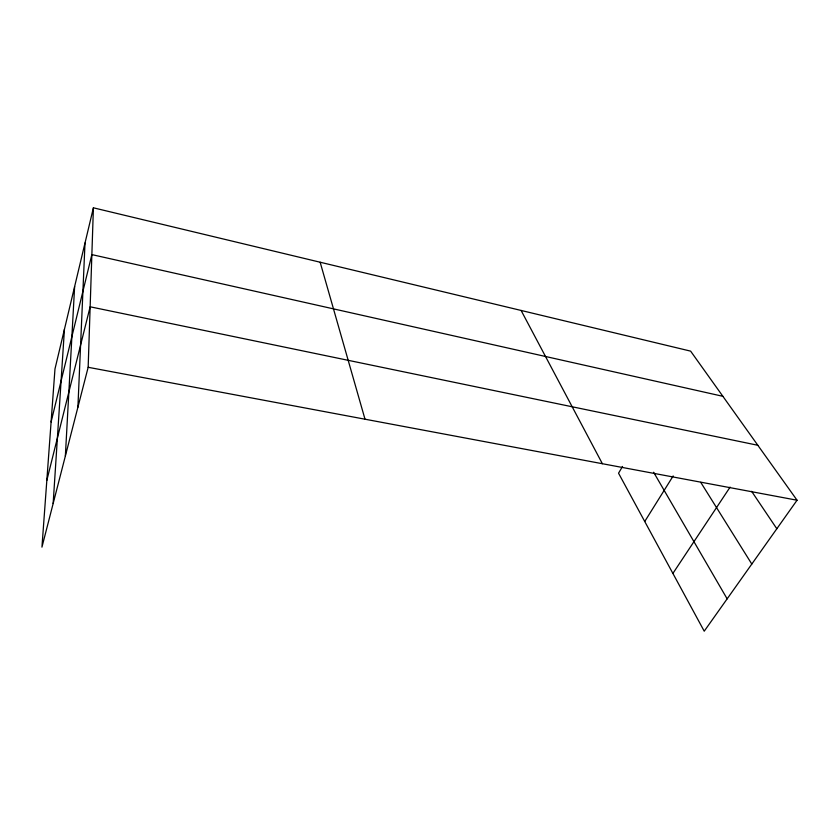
<?xml version="1.0" encoding="UTF-8"?>
<svg xmlns="http://www.w3.org/2000/svg" width="839" height="839" viewBox="0 0 839 839"><rect width="100%" height="100%" fill="white"/><g stroke="black" fill="none" stroke-linecap="round" stroke-linejoin="round"><path stroke-width="1.26" d="M93.402 207.81L54.975 368.961L41.95 547.143L88.158 367.293L93.402 207.81L690.623 351.132L797.05 500.222L704.225 631.19L618.542 473.196L622.538 466.442M77.901 407.219L85.001 243.037M65.358 456.028L74.629 286.519M53.151 503.526L64.435 329.287M51.095 421.975L91.86 254.605L722.872 396.312M46.827 480.39L90.14 306.801L757.827 445.278M644.74 521.491L673.172 475.944M672.899 573.425L730.098 487.113M88.158 367.293L797.05 500.222M751.618 491.297L776.82 528.759M700.743 482.331L751.807 564.06M653.623 472.242L727.151 598.857M521.103 310.451L602.381 463.715M320.152 262.229L365.007 419.206"/></g></svg>
